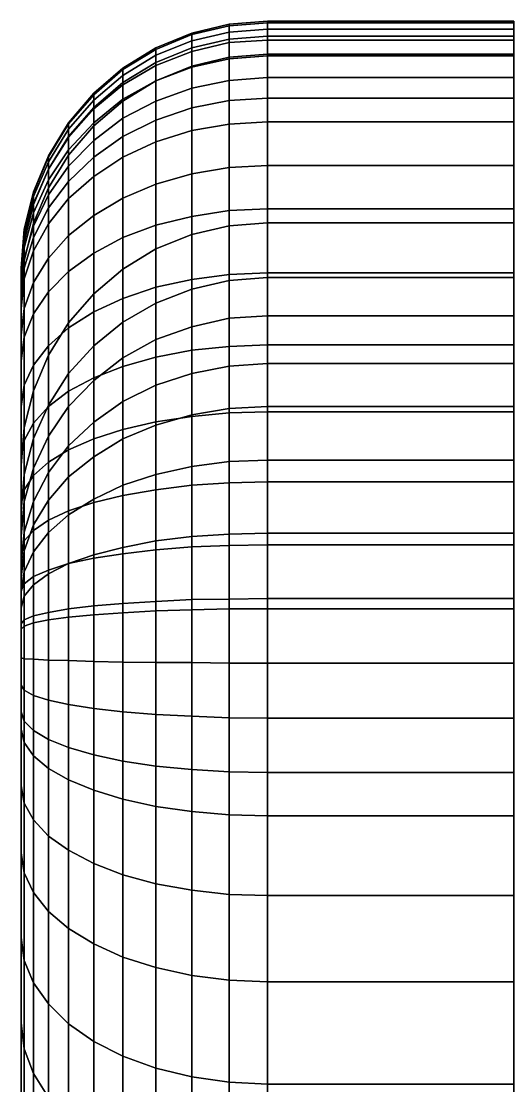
# Model space of a CAD drawing. Extents: x -0.92 to 0.87, y -0.39 to 0.43.
# Drawn here: x -0.4874 to -0.388, y 0.2188 to 0.4349 of the extents above; entities that cross this region are included whole.
import ezdxf

# ---------------------------------------------------------------- set-up
doc = ezdxf.new("R2010")
doc.units = 0
for name, color, linetype in [('CAP_1.7', 7, 'CONTINUOUS'), ('EXTRUDE_2', 7, 'CONTINUOUS'), ('ROUNDING_1.7', 7, 'CONTINUOUS')]:
    doc.layers.add(name, color=color, linetype=linetype)

msp = doc.modelspace()

# ---------------------------------------------------------------- meshes
at = {"layer": 'CAP_1.7'}
mesh = msp.add_polyface(dxfattribs=at)
corners = [(-0.4874, -0.297, -0.2428), (-0.4874, -0.301, -0.2426), (-0.4874, -0.3061, -0.2419), (-0.4874, -0.3114, -0.2406), (-0.4874, -0.3165, -0.2389), (-0.4874, -0.3215, -0.2366), (-0.4874, -0.3252, -0.2345), (-0.4874, -0.3286, -0.232), (-0.4874, -0.3309, -0.23), (-0.4874, -0.333, -0.2278), (-0.4874, -0.3347, -0.2255), (-0.4874, -0.3361, -0.223), (-0.4874, -0.3368, -0.2212), (-0.4874, -0.3374, -0.2194), (-0.4874, -0.3378, -0.2176), (-0.4874, -0.3381, -0.2138), (-0.4874, -0.3379, -0.1933), (-0.4874, -0.3321, -0.1238), (-0.4874, -0.3271, -0.093), (-0.4874, -0.3241, -0.0822), (-0.4874, -0.3235, -0.0805), (-0.4874, -0.3222, -0.0778), (-0.4874, -0.3209, -0.0755), (-0.4874, -0.3193, -0.0734), (-0.4874, -0.3166, -0.0706), (-0.4874, -0.3136, -0.068), (-0.4874, -0.3103, -0.0658), (-0.4874, -0.3054, -0.0632), (-0.4874, -0.3001, -0.0611), (-0.4874, -0.2916, -0.0587), (-0.4874, -0.2752, -0.0558), (-0.4874, -0.2581, -0.054), (-0.4874, -0.1654, -0.0542), (-0.4874, -0.0651, -0.0564), (-0.4874, 0.0006, -0.0581), (-0.4874, 0.0546, -0.0616), (-0.4874, 0.1032, -0.0699), (-0.4874, 0.1463, -0.0762), (-0.4874, 0.1468, -0.0762), (-0.4874, 0.1483, -0.0764), (-0.4874, 0.151, -0.0773), (-0.4874, 0.1598, -0.081), (-0.4874, 0.1965, -0.0979), (-0.4874, 0.1998, -0.0989), (-0.4874, 0.2016, -0.0993), (-0.4874, 0.2031, -0.0994), (-0.4874, 0.2037, -0.0994), (-0.4874, 0.2043, -0.0992), (-0.4874, 0.2047, -0.099), (-0.4874, 0.205, -0.0987), (-0.4874, 0.2052, -0.0983), (-0.4874, 0.2053, -0.0978), (-0.4874, 0.2052, -0.0955), (-0.4874, 0.1882, 0.2108), (-0.4874, 0.1888, 0.2203), (-0.4874, 0.1903, 0.2309), (-0.4874, 0.1927, 0.2391), (-0.4874, 0.1961, 0.2472), (-0.4874, 0.2004, 0.2552), (-0.4874, 0.2074, 0.2656), (-0.4874, 0.2177, 0.2779), (-0.4874, 0.2316, 0.2916), (-0.4874, 0.2489, 0.3057), (-0.4874, 0.2661, 0.3172), (-0.4874, 0.2797, 0.3248), (-0.4874, 0.2912, 0.3299), (-0.4874, 0.2947, 0.331), (-0.4874, 0.3001, 0.332), (-0.4874, 0.3057, 0.3325), (-0.4874, 0.3115, 0.3323), (-0.4874, 0.3193, 0.3312), (-0.4874, 0.3272, 0.3293), (-0.4874, 0.3369, 0.3259), (-0.4874, 0.3463, 0.3216), (-0.4874, 0.3567, 0.3156), (-0.4874, 0.366, 0.309), (-0.4874, 0.3712, 0.3044), (-0.4874, 0.3766, 0.2988), (-0.4874, 0.3784, 0.2966), (-0.4874, 0.3799, 0.2942), (-0.4874, 0.3817, 0.2905), (-0.4874, 0.3831, 0.2866), (-0.4874, 0.384, 0.2826), (-0.4874, 0.3847, 0.2769), (-0.4874, 0.3848, 0.271), (-0.4874, 0.3824, 0.2496), (-0.4874, 0.3786, 0.227), (-0.4874, 0.3447, -0.1559), (-0.4874, 0.3355, -0.1884), (-0.4874, 0.3304, -0.2006), (-0.4874, 0.3249, -0.2098), (-0.4874, 0.322, -0.2131), (-0.4874, 0.319, -0.2155), (-0.4874, 0.3158, -0.217), (-0.4874, 0.3126, -0.2176)]
mesh.append_faces([[corners[k] for k in face] for face in [(94, 93, 92, 92), (94, 92, 91, 91), (94, 91, 90, 90), (94, 90, 89, 89), (94, 89, 88, 88), (94, 88, 49, 49), (94, 49, 48, 48), (94, 48, 47, 47), (94, 47, 46, 46), (94, 46, 45, 45), (94, 45, 44, 44), (94, 44, 43, 43), (94, 43, 42, 42), (94, 42, 36, 36), (94, 36, 35, 35), (94, 35, 0, 0), (88, 87, 49, 49), (87, 86, 52, 52), (87, 52, 51, 51), (87, 51, 50, 50), (87, 50, 49, 49), (86, 85, 63, 63), (86, 63, 62, 62), (86, 62, 61, 61), (86, 61, 60, 60), (86, 60, 59, 59), (86, 59, 53, 53), (86, 53, 52, 52), (85, 84, 74, 74), (85, 74, 73, 73), (85, 73, 72, 72), (85, 72, 64, 64), (85, 64, 63, 63), (84, 83, 76, 76), (84, 76, 75, 75), (84, 75, 74, 74), (83, 82, 76, 76), (82, 81, 77, 77), (82, 77, 76, 76), (81, 80, 77, 77), (80, 79, 77, 77), (79, 78, 77, 77), (72, 71, 64, 64), (71, 70, 64, 64), (70, 69, 64, 64), (69, 68, 65, 65), (69, 65, 64, 64), (68, 67, 65, 65), (67, 66, 65, 65), (59, 58, 53, 53), (58, 57, 54, 54), (58, 54, 53, 53), (57, 56, 54, 54), (56, 55, 54, 54), (42, 41, 36, 36), (41, 40, 37, 37), (41, 37, 36, 36), (40, 39, 37, 37), (39, 38, 37, 37), (35, 34, 0, 0), (34, 33, 0, 0), (33, 32, 0, 0), (32, 31, 0, 0), (31, 30, 17, 17), (31, 17, 0, 0), (30, 29, 18, 18), (30, 18, 17, 17), (29, 28, 18, 18), (28, 27, 18, 18), (27, 26, 19, 19), (27, 19, 18, 18), (26, 25, 19, 19), (25, 24, 19, 19), (24, 23, 20, 20), (24, 20, 19, 19), (23, 22, 20, 20), (22, 21, 20, 20), (17, 16, 0, 0), (16, 15, 3, 3), (16, 3, 2, 2), (16, 2, 1, 1), (16, 1, 0, 0), (15, 14, 10, 10), (15, 10, 9, 9), (15, 9, 8, 8), (15, 8, 7, 7), (15, 7, 6, 6), (15, 6, 5, 5), (15, 5, 4, 4), (15, 4, 3, 3), (14, 13, 12, 12), (14, 12, 11, 11), (14, 11, 10, 10)]])
at = {"layer": 'EXTRUDE_2'}
mesh = msp.add_polyface(dxfattribs=at)
corners = [(-0.4374, -0.2971, -0.2928), (-0.4374, -0.3056, -0.2925), (-0.4374, -0.3154, -0.2911), (-0.4374, -0.3252, -0.2887), (-0.4374, -0.335, -0.2854), (-0.4374, -0.3445, -0.2811), (-0.4374, -0.3525, -0.2765), (-0.4374, -0.3599, -0.2711), (-0.4374, -0.3659, -0.2658), (-0.4374, -0.3715, -0.2598), (-0.4374, -0.3767, -0.2527), (-0.4374, -0.381, -0.2451), (-0.4374, -0.3838, -0.2385), (-0.4374, -0.3859, -0.232), (-0.4374, -0.3873, -0.2248), (-0.4374, -0.3881, -0.2158), (-0.4374, -0.3879, -0.191), (-0.4374, -0.3818, -0.1176), (-0.4374, -0.376, -0.0823), (-0.4374, -0.3718, -0.0668), (-0.4374, -0.3697, -0.0613), (-0.4374, -0.3665, -0.0542), (-0.4374, -0.3624, -0.0475), (-0.4374, -0.3577, -0.0413), (-0.4374, -0.3511, -0.0342), (-0.4374, -0.3436, -0.0279), (-0.4374, -0.3358, -0.0227), (-0.4374, -0.3262, -0.0177), (-0.4374, -0.3163, -0.0138), (-0.4374, -0.3029, -0.0099), (-0.4374, -0.2822, -0.0063), (-0.4374, -0.2607, -0.004), (-0.4374, -0.1648, -0.0042), (-0.4374, -0.0639, -0.0064), (-0.4374, 0.0029, -0.0082), (-0.4374, 0.0604, -0.0118), (-0.4374, 0.111, -0.0205), (-0.4374, 0.1509, -0.0263), (-0.4374, 0.1522, -0.0264), (-0.4374, 0.16, -0.0277), (-0.4374, 0.1682, -0.0303), (-0.4374, 0.1801, -0.0353), (-0.4374, 0.2144, -0.0511), (-0.4374, 0.2122, -0.0504), (-0.4374, 0.2084, -0.0497), (-0.4374, 0.2025, -0.0492), (-0.4374, 0.195, -0.05), (-0.4374, 0.1861, -0.0523), (-0.4374, 0.1751, -0.0581), (-0.4374, 0.1643, -0.0685), (-0.4374, 0.1573, -0.0821), (-0.4374, 0.1551, -0.0941), (-0.4374, 0.1552, -0.0977), (-0.4374, 0.1381, 0.211), (-0.4374, 0.139, 0.2254), (-0.4374, 0.1413, 0.2415), (-0.4374, 0.1455, 0.256), (-0.4374, 0.151, 0.2689), (-0.4374, 0.1576, 0.2811), (-0.4374, 0.1673, 0.2956), (-0.4374, 0.1808, 0.3118), (-0.4374, 0.1982, 0.3289), (-0.4374, 0.2191, 0.3459), (-0.4374, 0.2399, 0.3599), (-0.4374, 0.2574, 0.3696), (-0.4374, 0.2736, 0.3768), (-0.4374, 0.2824, 0.3795), (-0.4374, 0.2934, 0.3817), (-0.4374, 0.3046, 0.3825), (-0.4374, 0.3156, 0.3822), (-0.4374, 0.3286, 0.3804), (-0.4374, 0.3414, 0.3773), (-0.4374, 0.3556, 0.3723), (-0.4374, 0.3692, 0.3661), (-0.4374, 0.3838, 0.3577), (-0.4374, 0.3968, 0.3483), (-0.4374, 0.4056, 0.3408), (-0.4374, 0.4145, 0.3316), (-0.4374, 0.4193, 0.3254), (-0.4374, 0.4235, 0.3188), (-0.4374, 0.4279, 0.31), (-0.4374, 0.4311, 0.3006), (-0.4374, 0.4333, 0.2913), (-0.4374, 0.4346, 0.2805), (-0.4374, 0.4349, 0.2687), (-0.4374, 0.4319, 0.2425), (-0.4374, 0.4282, 0.2206), (-0.4374, 0.394, -0.1649), (-0.4374, 0.3829, -0.2048), (-0.4374, 0.3751, -0.2233), (-0.4374, 0.3654, -0.2394), (-0.4374, 0.3567, -0.2493), (-0.4374, 0.3458, -0.2581), (-0.4374, 0.331, -0.2652), (-0.4374, 0.3177, -0.2674), (-0.3874, -0.2971, -0.2928), (-0.3874, -0.3056, -0.2925), (-0.3874, -0.3154, -0.2911), (-0.3874, -0.3252, -0.2887), (-0.3874, -0.335, -0.2854), (-0.3874, -0.3445, -0.2811), (-0.3874, -0.3525, -0.2765), (-0.3874, -0.3599, -0.2711), (-0.3874, -0.3659, -0.2658), (-0.3874, -0.3715, -0.2598), (-0.3874, -0.3767, -0.2527), (-0.3874, -0.381, -0.2451), (-0.3874, -0.3838, -0.2385), (-0.3874, -0.3859, -0.232), (-0.3874, -0.3873, -0.2248), (-0.3874, -0.3881, -0.2158), (-0.3874, -0.3879, -0.191), (-0.3874, -0.3818, -0.1176), (-0.3874, -0.376, -0.0823), (-0.3874, -0.3718, -0.0668), (-0.3874, -0.3697, -0.0613), (-0.3874, -0.3665, -0.0542), (-0.3874, -0.3624, -0.0475), (-0.3874, -0.3577, -0.0413), (-0.3874, -0.3511, -0.0342), (-0.3874, -0.3436, -0.0279), (-0.3874, -0.3358, -0.0227), (-0.3874, -0.3262, -0.0177), (-0.3874, -0.3163, -0.0138), (-0.3874, -0.3029, -0.0099), (-0.3874, -0.2822, -0.0063), (-0.3874, -0.2607, -0.004), (-0.3874, -0.1648, -0.0042), (-0.3874, -0.0639, -0.0064), (-0.3874, 0.0029, -0.0082), (-0.3874, 0.0604, -0.0118), (-0.3874, 0.111, -0.0205), (-0.3874, 0.1509, -0.0263), (-0.3874, 0.1522, -0.0264), (-0.3874, 0.16, -0.0277), (-0.3874, 0.1682, -0.0303), (-0.3874, 0.1801, -0.0353), (-0.3874, 0.2144, -0.0511), (-0.3874, 0.2122, -0.0504), (-0.3874, 0.2084, -0.0497), (-0.3874, 0.2025, -0.0492), (-0.3874, 0.195, -0.05), (-0.3874, 0.1861, -0.0523), (-0.3874, 0.1751, -0.0581), (-0.3874, 0.1643, -0.0685), (-0.3874, 0.1573, -0.0821), (-0.3874, 0.1551, -0.0941), (-0.3874, 0.1552, -0.0977), (-0.3874, 0.1381, 0.211), (-0.3874, 0.139, 0.2254), (-0.3874, 0.1413, 0.2415), (-0.3874, 0.1455, 0.256), (-0.3874, 0.151, 0.2689), (-0.3874, 0.1576, 0.2811), (-0.3874, 0.1673, 0.2956), (-0.3874, 0.1808, 0.3118), (-0.3874, 0.1982, 0.3289), (-0.3874, 0.2191, 0.3459), (-0.3874, 0.2399, 0.3599), (-0.3874, 0.2574, 0.3696), (-0.3874, 0.2736, 0.3768), (-0.3874, 0.2824, 0.3795), (-0.3874, 0.2934, 0.3817), (-0.3874, 0.3046, 0.3825), (-0.3874, 0.3156, 0.3822), (-0.3874, 0.3286, 0.3804), (-0.3874, 0.3414, 0.3773), (-0.3874, 0.3556, 0.3723), (-0.3874, 0.3692, 0.3661), (-0.3874, 0.3838, 0.3577), (-0.3874, 0.3968, 0.3483), (-0.3874, 0.4056, 0.3408), (-0.3874, 0.4145, 0.3316), (-0.3874, 0.4193, 0.3254), (-0.3874, 0.4235, 0.3188), (-0.3874, 0.4279, 0.31), (-0.3874, 0.4311, 0.3006), (-0.3874, 0.4333, 0.2913), (-0.3874, 0.4346, 0.2805), (-0.3874, 0.4349, 0.2687), (-0.3874, 0.4319, 0.2425), (-0.3874, 0.4282, 0.2206), (-0.3874, 0.394, -0.1649), (-0.3874, 0.3829, -0.2048), (-0.3874, 0.3751, -0.2233), (-0.3874, 0.3654, -0.2394), (-0.3874, 0.3567, -0.2493), (-0.3874, 0.3458, -0.2581), (-0.3874, 0.331, -0.2652), (-0.3874, 0.3177, -0.2674)]
mesh.append_faces([[corners[k] for k in face] for face in [(0, 1, 96, 95), (1, 2, 97, 96), (2, 3, 98, 97), (3, 4, 99, 98), (4, 5, 100, 99), (5, 6, 101, 100), (6, 7, 102, 101), (7, 8, 103, 102), (8, 9, 104, 103), (9, 10, 105, 104), (10, 11, 106, 105), (11, 12, 107, 106), (12, 13, 108, 107), (13, 14, 109, 108), (14, 15, 110, 109), (15, 16, 111, 110), (16, 17, 112, 111), (17, 18, 113, 112), (18, 19, 114, 113), (19, 20, 115, 114), (20, 21, 116, 115), (21, 22, 117, 116), (22, 23, 118, 117), (23, 24, 119, 118), (24, 25, 120, 119), (25, 26, 121, 120), (26, 27, 122, 121), (27, 28, 123, 122), (28, 29, 124, 123), (29, 30, 125, 124), (30, 31, 126, 125), (31, 32, 127, 126), (32, 33, 128, 127), (33, 34, 129, 128), (34, 35, 130, 129), (35, 36, 131, 130), (36, 37, 132, 131), (37, 38, 133, 132), (38, 39, 134, 133), (39, 40, 135, 134), (40, 41, 136, 135), (41, 42, 137, 136), (42, 43, 138, 137), (43, 44, 139, 138), (44, 45, 140, 139), (45, 46, 141, 140), (46, 47, 142, 141), (47, 48, 143, 142), (48, 49, 144, 143), (49, 50, 145, 144), (50, 51, 146, 145), (51, 52, 147, 146), (52, 53, 148, 147), (53, 54, 149, 148), (54, 55, 150, 149), (55, 56, 151, 150), (56, 57, 152, 151), (57, 58, 153, 152), (58, 59, 154, 153), (59, 60, 155, 154), (60, 61, 156, 155), (61, 62, 157, 156), (62, 63, 158, 157), (63, 64, 159, 158), (64, 65, 160, 159), (65, 66, 161, 160), (66, 67, 162, 161), (67, 68, 163, 162), (68, 69, 164, 163), (69, 70, 165, 164), (70, 71, 166, 165), (71, 72, 167, 166), (72, 73, 168, 167), (73, 74, 169, 168), (74, 75, 170, 169), (75, 76, 171, 170), (76, 77, 172, 171), (77, 78, 173, 172), (78, 79, 174, 173), (79, 80, 175, 174), (80, 81, 176, 175), (81, 82, 177, 176), (82, 83, 178, 177), (83, 84, 179, 178), (84, 85, 180, 179), (85, 86, 181, 180), (86, 87, 182, 181), (87, 88, 183, 182), (88, 89, 184, 183), (89, 90, 185, 184), (90, 91, 186, 185), (91, 92, 187, 186), (92, 93, 188, 187), (93, 94, 189, 188), (94, 0, 95, 189)]])
at = {"layer": 'ROUNDING_1.7'}
mesh = msp.add_polyface(dxfattribs=at)
corners = [(-0.4374, 0.4056, 0.3408), (-0.4452, 0.4052, 0.3404), (-0.4452, 0.414, 0.3312), (-0.4374, 0.4145, 0.3316), (-0.4452, 0.4188, 0.325), (-0.4374, 0.4193, 0.3254), (-0.4452, 0.4229, 0.3185), (-0.4374, 0.4235, 0.3188), (-0.4452, 0.4273, 0.3097), (-0.4374, 0.4279, 0.31), (-0.4452, 0.4306, 0.3005), (-0.4374, 0.4311, 0.3006), (-0.4452, 0.4327, 0.2912), (-0.4374, 0.4333, 0.2913), (-0.4452, 0.434, 0.2805), (-0.4374, 0.4346, 0.2805), (-0.4452, 0.4343, 0.2688), (-0.4374, 0.4349, 0.2687), (-0.4452, 0.4313, 0.2426), (-0.4374, 0.4319, 0.2425), (-0.4452, 0.4276, 0.2207), (-0.4374, 0.4282, 0.2206), (-0.4452, 0.3934, -0.1648), (-0.4374, 0.394, -0.1649), (-0.4528, 0.4039, 0.3391), (-0.4528, 0.4127, 0.33), (-0.4528, 0.4173, 0.324), (-0.4528, 0.4213, 0.3176), (-0.4528, 0.4256, 0.309), (-0.4528, 0.4288, 0.3), (-0.4528, 0.4309, 0.2909), (-0.4528, 0.4322, 0.2803), (-0.4528, 0.4325, 0.2688), (-0.4528, 0.4295, 0.2429), (-0.4528, 0.4258, 0.2209), (-0.4528, 0.3916, -0.1645), (-0.4601, 0.4104, 0.328), (-0.4601, 0.4148, 0.3223), (-0.4601, 0.4187, 0.3162), (-0.4601, 0.4228, 0.3079), (-0.4601, 0.4259, 0.2991), (-0.4601, 0.428, 0.2904), (-0.4601, 0.4292, 0.2801), (-0.4601, 0.4295, 0.269), (-0.4601, 0.4265, 0.2433), (-0.4601, 0.4228, 0.2213), (-0.4668, 0.4073, 0.3253), (-0.4668, 0.4115, 0.3199), (-0.4668, 0.4152, 0.3141), (-0.4668, 0.4191, 0.3063), (-0.4668, 0.422, 0.298), (-0.4668, 0.4239, 0.2896), (-0.4668, 0.4251, 0.2798), (-0.4668, 0.4254, 0.2692), (-0.4668, 0.4225, 0.2439), (-0.4668, 0.4187, 0.2218), (-0.4727, 0.4034, 0.322), (-0.4727, 0.4073, 0.317), (-0.4727, 0.4107, 0.3116), (-0.4727, 0.4143, 0.3043), (-0.4727, 0.4171, 0.2965), (-0.4727, 0.4189, 0.2888), (-0.4727, 0.42, 0.2795), (-0.4727, 0.4203, 0.2694), (-0.4727, 0.4174, 0.2446), (-0.4727, 0.4137, 0.2225), (-0.4778, 0.4055, 0.3087), (-0.4778, 0.4088, 0.302), (-0.4778, 0.4113, 0.2949), (-0.4778, 0.413, 0.2877), (-0.4778, 0.4141, 0.279), (-0.4778, 0.4143, 0.2697), (-0.4778, 0.4115, 0.2454), (-0.4778, 0.4077, 0.2233), (-0.4819, 0.4049, 0.293), (-0.4819, 0.4064, 0.2865), (-0.4819, 0.4074, 0.2785), (-0.4819, 0.4076, 0.27), (-0.4819, 0.4049, 0.2464)]
mesh.append_faces([[corners[k] for k in face] for face in [(0, 1, 2, 3), (3, 2, 4, 5), (5, 4, 6, 7), (7, 6, 8, 9), (9, 8, 10, 11), (11, 10, 12, 13), (13, 12, 14, 15), (15, 14, 16, 17), (17, 16, 18, 19), (19, 18, 20, 21), (21, 20, 22, 23), (1, 24, 25, 2), (2, 25, 26, 4), (4, 26, 27, 6), (6, 27, 28, 8), (8, 28, 29, 10), (10, 29, 30, 12), (12, 30, 31, 14), (14, 31, 32, 16), (16, 32, 33, 18), (18, 33, 34, 20), (20, 34, 35, 22), (25, 36, 37, 26), (26, 37, 38, 27), (27, 38, 39, 28), (28, 39, 40, 29), (29, 40, 41, 30), (30, 41, 42, 31), (31, 42, 43, 32), (32, 43, 44, 33), (33, 44, 45, 34), (36, 46, 47, 37), (37, 47, 48, 38), (38, 48, 49, 39), (39, 49, 50, 40), (40, 50, 51, 41), (41, 51, 52, 42), (42, 52, 53, 43), (43, 53, 54, 44), (44, 54, 55, 45), (46, 56, 57, 47), (47, 57, 58, 48), (48, 58, 59, 49), (49, 59, 60, 50), (50, 60, 61, 51), (51, 61, 62, 52), (52, 62, 63, 53), (53, 63, 64, 54), (54, 64, 65, 55), (58, 66, 67, 59), (59, 67, 68, 60), (60, 68, 69, 61), (61, 69, 70, 62), (62, 70, 71, 63), (63, 71, 72, 64), (64, 72, 73, 65), (68, 74, 75, 69), (69, 75, 76, 70), (70, 76, 77, 71), (71, 77, 78, 72)]])
mesh = msp.add_polyface(dxfattribs=at)
corners = [(-0.4374, 0.3838, 0.3577), (-0.4452, 0.3835, 0.3571), (-0.4452, 0.3965, 0.3479), (-0.4374, 0.3968, 0.3483), (-0.4452, 0.4052, 0.3404), (-0.4374, 0.4056, 0.3408), (-0.4374, 0.394, -0.1649), (-0.4452, 0.3934, -0.1648), (-0.4452, 0.3823, -0.2046), (-0.4374, 0.3829, -0.2048), (-0.4528, 0.3825, 0.3556), (-0.4528, 0.3953, 0.3464), (-0.4528, 0.4039, 0.3391), (-0.4528, 0.3916, -0.1645), (-0.4528, 0.3805, -0.204), (-0.4601, 0.3809, 0.3531), (-0.4601, 0.3935, 0.344), (-0.4601, 0.4018, 0.3369), (-0.4601, 0.4104, 0.328), (-0.4528, 0.4127, 0.33), (-0.4528, 0.4258, 0.2209), (-0.4601, 0.4228, 0.2213), (-0.4601, 0.3887, -0.1639), (-0.4601, 0.3777, -0.203), (-0.4668, 0.3786, 0.3496), (-0.4668, 0.391, 0.3408), (-0.4668, 0.399, 0.3339), (-0.4668, 0.4073, 0.3253), (-0.4668, 0.4187, 0.2218), (-0.4668, 0.3846, -0.1632), (-0.4727, 0.3759, 0.3453), (-0.4727, 0.3878, 0.3368), (-0.4727, 0.3955, 0.3302), (-0.4727, 0.4034, 0.322), (-0.4727, 0.4137, 0.2225), (-0.4727, 0.3796, -0.1623), (-0.4778, 0.3841, 0.3321), (-0.4778, 0.3914, 0.3258), (-0.4778, 0.3989, 0.3181), (-0.4778, 0.4024, 0.3135), (-0.4727, 0.4073, 0.317), (-0.4778, 0.4055, 0.3087), (-0.4727, 0.4107, 0.3116), (-0.4778, 0.4077, 0.2233), (-0.4778, 0.3737, -0.1612), (-0.4819, 0.38, 0.3268), (-0.4819, 0.3868, 0.321), (-0.4819, 0.3938, 0.3137), (-0.4819, 0.397, 0.3097), (-0.4819, 0.3997, 0.3054), (-0.4819, 0.4027, 0.2994), (-0.4778, 0.4088, 0.302), (-0.4819, 0.4049, 0.293), (-0.4778, 0.4113, 0.2949), (-0.4778, 0.4115, 0.2454), (-0.4819, 0.4049, 0.2464), (-0.4819, 0.4011, 0.2241), (-0.4819, 0.3671, -0.16), (-0.4849, 0.3819, 0.3157), (-0.4849, 0.3883, 0.309), (-0.4849, 0.391, 0.3055), (-0.4849, 0.3933, 0.3018), (-0.4849, 0.396, 0.2965), (-0.4849, 0.3979, 0.291), (-0.4849, 0.3993, 0.2853), (-0.4819, 0.4064, 0.2865), (-0.4849, 0.4001, 0.278), (-0.4819, 0.4074, 0.2785), (-0.4849, 0.4003, 0.2703), (-0.4819, 0.4076, 0.27), (-0.4849, 0.3977, 0.2474), (-0.4849, 0.3939, 0.225), (-0.4868, 0.3826, 0.304), (-0.4868, 0.3848, 0.3011), (-0.4868, 0.3867, 0.2981), (-0.4868, 0.3889, 0.2936), (-0.4868, 0.3906, 0.2888), (-0.4868, 0.3917, 0.2839), (-0.4868, 0.3925, 0.2775), (-0.4868, 0.3927, 0.2707), (-0.4868, 0.3901, 0.2485), (-0.4868, 0.3863, 0.226), (-0.4874, 0.3784, 0.2966), (-0.4874, 0.3799, 0.2942), (-0.4874, 0.3817, 0.2905), (-0.4874, 0.3831, 0.2866), (-0.4874, 0.384, 0.2826), (-0.4874, 0.3847, 0.2769), (-0.4874, 0.3848, 0.271), (-0.4874, 0.3824, 0.2496), (-0.4874, 0.3786, 0.227)]
mesh.append_faces([[corners[k] for k in face] for face in [(0, 1, 2, 3), (3, 2, 4, 5), (6, 7, 8, 9), (1, 10, 11, 2), (2, 11, 12, 4), (7, 13, 14, 8), (10, 15, 16, 11), (11, 16, 17, 12), (12, 17, 18, 19), (20, 21, 22, 13), (13, 22, 23, 14), (15, 24, 25, 16), (16, 25, 26, 17), (17, 26, 27, 18), (21, 28, 29, 22), (24, 30, 31, 25), (25, 31, 32, 26), (26, 32, 33, 27), (28, 34, 35, 29), (31, 36, 37, 32), (32, 37, 38, 33), (33, 38, 39, 40), (40, 39, 41, 42), (34, 43, 44, 35), (36, 45, 46, 37), (37, 46, 47, 38), (38, 47, 48, 39), (39, 48, 49, 41), (41, 49, 50, 51), (51, 50, 52, 53), (54, 55, 56, 43), (43, 56, 57, 44), (46, 58, 59, 47), (47, 59, 60, 48), (48, 60, 61, 49), (49, 61, 62, 50), (50, 62, 63, 52), (52, 63, 64, 65), (65, 64, 66, 67), (67, 66, 68, 69), (69, 68, 70, 55), (55, 70, 71, 56), (59, 72, 73, 60), (60, 73, 74, 61), (61, 74, 75, 62), (62, 75, 76, 63), (63, 76, 77, 64), (64, 77, 78, 66), (66, 78, 79, 68), (68, 79, 80, 70), (70, 80, 81, 71), (73, 82, 83, 74), (74, 83, 84, 75), (75, 84, 85, 76), (76, 85, 86, 77), (77, 86, 87, 78), (78, 87, 88, 79), (79, 88, 89, 80), (80, 89, 90, 81)]])
mesh = msp.add_polyface(dxfattribs=at)
corners = [(-0.4374, 0.3556, 0.3723), (-0.4452, 0.3554, 0.3717), (-0.4452, 0.3689, 0.3655), (-0.4374, 0.3692, 0.3661), (-0.4452, 0.3835, 0.3571), (-0.4374, 0.3838, 0.3577), (-0.4374, 0.3829, -0.2048), (-0.4452, 0.3823, -0.2046), (-0.4452, 0.3746, -0.223), (-0.4374, 0.3751, -0.2233), (-0.4452, 0.3649, -0.239), (-0.4374, 0.3654, -0.2394), (-0.4452, 0.3563, -0.2489), (-0.4374, 0.3567, -0.2493), (-0.4452, 0.3455, -0.2576), (-0.4374, 0.3458, -0.2581), (-0.4528, 0.3547, 0.37), (-0.4528, 0.3681, 0.3639), (-0.4528, 0.3825, 0.3556), (-0.4528, 0.3805, -0.204), (-0.4528, 0.3729, -0.2222), (-0.4528, 0.3634, -0.238), (-0.4528, 0.355, -0.2476), (-0.4528, 0.3445, -0.256), (-0.4601, 0.3536, 0.3673), (-0.4601, 0.3667, 0.3612), (-0.4601, 0.3809, 0.3531), (-0.4601, 0.3777, -0.203), (-0.4601, 0.3703, -0.2208), (-0.4601, 0.361, -0.2362), (-0.4601, 0.3529, -0.2454), (-0.4668, 0.352, 0.3635), (-0.4668, 0.3648, 0.3576), (-0.4668, 0.3786, 0.3496), (-0.4601, 0.3887, -0.1639), (-0.4668, 0.3846, -0.1632), (-0.4668, 0.3738, -0.2017), (-0.4668, 0.3666, -0.219), (-0.4668, 0.3577, -0.2338), (-0.4668, 0.3501, -0.2424), (-0.4727, 0.3501, 0.3587), (-0.4727, 0.3625, 0.353), (-0.4727, 0.3759, 0.3453), (-0.4727, 0.3796, -0.1623), (-0.4727, 0.369, -0.2), (-0.4727, 0.362, -0.2166), (-0.4727, 0.3535, -0.2307), (-0.4727, 0.3465, -0.2387), (-0.4778, 0.3479, 0.3532), (-0.4778, 0.3598, 0.3477), (-0.4778, 0.3727, 0.3403), (-0.4778, 0.3841, 0.3321), (-0.4727, 0.3878, 0.3368), (-0.4778, 0.3737, -0.1612), (-0.4778, 0.3634, -0.198), (-0.4778, 0.3567, -0.2139), (-0.4778, 0.3487, -0.2272), (-0.4819, 0.3454, 0.347), (-0.4819, 0.3567, 0.3418), (-0.4819, 0.369, 0.3347), (-0.4819, 0.38, 0.3268), (-0.4819, 0.3671, -0.16), (-0.4819, 0.357, -0.1958), (-0.4819, 0.3507, -0.2109), (-0.4819, 0.3433, -0.2232), (-0.4849, 0.3427, 0.3402), (-0.4849, 0.3533, 0.3353), (-0.4849, 0.3651, 0.3286), (-0.4849, 0.3755, 0.3211), (-0.4849, 0.3819, 0.3157), (-0.4819, 0.3868, 0.321), (-0.4819, 0.4011, 0.2241), (-0.4849, 0.3939, 0.225), (-0.4849, 0.3599, -0.1587), (-0.4849, 0.3502, -0.1934), (-0.4849, 0.3442, -0.2076), (-0.4868, 0.3498, 0.3286), (-0.4868, 0.361, 0.3221), (-0.4868, 0.3708, 0.3151), (-0.4868, 0.3766, 0.3101), (-0.4868, 0.3826, 0.304), (-0.4849, 0.3883, 0.309), (-0.4868, 0.3863, 0.226), (-0.4868, 0.3524, -0.1573), (-0.4868, 0.3429, -0.1909), (-0.4874, 0.3463, 0.3216), (-0.4874, 0.3567, 0.3156), (-0.4874, 0.366, 0.309), (-0.4874, 0.3712, 0.3044), (-0.4874, 0.3766, 0.2988), (-0.4874, 0.3784, 0.2966), (-0.4868, 0.3848, 0.3011), (-0.4874, 0.3786, 0.227), (-0.4874, 0.3447, -0.1559)]
mesh.append_faces([[corners[k] for k in face] for face in [(0, 1, 2, 3), (3, 2, 4, 5), (6, 7, 8, 9), (9, 8, 10, 11), (11, 10, 12, 13), (13, 12, 14, 15), (1, 16, 17, 2), (2, 17, 18, 4), (7, 19, 20, 8), (8, 20, 21, 10), (10, 21, 22, 12), (12, 22, 23, 14), (16, 24, 25, 17), (17, 25, 26, 18), (19, 27, 28, 20), (20, 28, 29, 21), (21, 29, 30, 22), (24, 31, 32, 25), (25, 32, 33, 26), (34, 35, 36, 27), (27, 36, 37, 28), (28, 37, 38, 29), (29, 38, 39, 30), (31, 40, 41, 32), (32, 41, 42, 33), (35, 43, 44, 36), (36, 44, 45, 37), (37, 45, 46, 38), (38, 46, 47, 39), (40, 48, 49, 41), (41, 49, 50, 42), (42, 50, 51, 52), (43, 53, 54, 44), (44, 54, 55, 45), (45, 55, 56, 46), (48, 57, 58, 49), (49, 58, 59, 50), (50, 59, 60, 51), (53, 61, 62, 54), (54, 62, 63, 55), (55, 63, 64, 56), (57, 65, 66, 58), (58, 66, 67, 59), (59, 67, 68, 60), (60, 68, 69, 70), (71, 72, 73, 61), (61, 73, 74, 62), (62, 74, 75, 63), (66, 76, 77, 67), (67, 77, 78, 68), (68, 78, 79, 69), (69, 79, 80, 81), (72, 82, 83, 73), (73, 83, 84, 74), (76, 85, 86, 77), (77, 86, 87, 78), (78, 87, 88, 79), (79, 88, 89, 80), (80, 89, 90, 91), (82, 92, 93, 83)]])
mesh = msp.add_polyface(dxfattribs=at)
corners = [(-0.4374, 0.3156, 0.3822), (-0.4452, 0.3156, 0.3816), (-0.4452, 0.3285, 0.3798), (-0.4374, 0.3286, 0.3804), (-0.4452, 0.3412, 0.3767), (-0.4374, 0.3414, 0.3773), (-0.4452, 0.3554, 0.3717), (-0.4374, 0.3556, 0.3723), (-0.4374, 0.3458, -0.2581), (-0.4452, 0.3455, -0.2576), (-0.4452, 0.3308, -0.2646), (-0.4374, 0.331, -0.2652), (-0.4452, 0.3176, -0.2668), (-0.4374, 0.3177, -0.2674), (-0.4528, 0.3154, 0.3797), (-0.4528, 0.3282, 0.378), (-0.4528, 0.3407, 0.375), (-0.4528, 0.3547, 0.37), (-0.4528, 0.3445, -0.256), (-0.4528, 0.3303, -0.2628), (-0.4528, 0.3175, -0.2649), (-0.4601, 0.3152, 0.3767), (-0.4601, 0.3276, 0.375), (-0.4601, 0.3398, 0.3721), (-0.4601, 0.3536, 0.3673), (-0.4528, 0.355, -0.2476), (-0.4601, 0.3529, -0.2454), (-0.4601, 0.3429, -0.2535), (-0.4601, 0.3294, -0.2599), (-0.4601, 0.3171, -0.262), (-0.4668, 0.3148, 0.3727), (-0.4668, 0.3268, 0.371), (-0.4668, 0.3386, 0.3681), (-0.4668, 0.352, 0.3635), (-0.4668, 0.3501, -0.2424), (-0.4668, 0.3407, -0.25), (-0.4668, 0.3281, -0.256), (-0.4668, 0.3167, -0.2579), (-0.4727, 0.3259, 0.366), (-0.4727, 0.3372, 0.3632), (-0.4727, 0.3501, 0.3587), (-0.4727, 0.3465, -0.2387), (-0.4727, 0.3379, -0.2456), (-0.4727, 0.3266, -0.2511), (-0.4727, 0.3162, -0.2528), (-0.4778, 0.3248, 0.3601), (-0.4778, 0.3355, 0.3575), (-0.4778, 0.3479, 0.3532), (-0.4727, 0.3535, -0.2307), (-0.4778, 0.3487, -0.2272), (-0.4778, 0.3424, -0.2344), (-0.4778, 0.3347, -0.2405), (-0.4778, 0.3248, -0.2453), (-0.4819, 0.3235, 0.3535), (-0.4819, 0.3336, 0.3511), (-0.4819, 0.3454, 0.347), (-0.4819, 0.3433, -0.2232), (-0.4819, 0.3377, -0.2295), (-0.4819, 0.3311, -0.2348), (-0.4819, 0.3227, -0.2389), (-0.4849, 0.3222, 0.3464), (-0.4849, 0.3315, 0.3441), (-0.4849, 0.3427, 0.3402), (-0.4819, 0.3507, -0.2109), (-0.4849, 0.3442, -0.2076), (-0.4849, 0.3374, -0.2189), (-0.4849, 0.3327, -0.2243), (-0.4849, 0.3272, -0.2287), (-0.4849, 0.3205, -0.2319), (-0.4868, 0.3207, 0.3389), (-0.4868, 0.3294, 0.3368), (-0.4868, 0.3398, 0.3332), (-0.4868, 0.3498, 0.3286), (-0.4849, 0.3533, 0.3353), (-0.4849, 0.3502, -0.1934), (-0.4868, 0.3429, -0.1909), (-0.4868, 0.3374, -0.2042), (-0.4868, 0.3312, -0.2144), (-0.4868, 0.3274, -0.2188), (-0.4868, 0.3231, -0.2222), (-0.4868, 0.3182, -0.2246), (-0.4874, 0.3193, 0.3312), (-0.4874, 0.3272, 0.3293), (-0.4874, 0.3369, 0.3259), (-0.4874, 0.3463, 0.3216), (-0.4868, 0.3524, -0.1573), (-0.4874, 0.3447, -0.1559), (-0.4874, 0.3355, -0.1884), (-0.4874, 0.3304, -0.2006), (-0.4874, 0.3249, -0.2098), (-0.4874, 0.322, -0.2131), (-0.4874, 0.319, -0.2155)]
mesh.append_faces([[corners[k] for k in face] for face in [(0, 1, 2, 3), (3, 2, 4, 5), (5, 4, 6, 7), (8, 9, 10, 11), (11, 10, 12, 13), (1, 14, 15, 2), (2, 15, 16, 4), (4, 16, 17, 6), (9, 18, 19, 10), (10, 19, 20, 12), (14, 21, 22, 15), (15, 22, 23, 16), (16, 23, 24, 17), (25, 26, 27, 18), (18, 27, 28, 19), (19, 28, 29, 20), (21, 30, 31, 22), (22, 31, 32, 23), (23, 32, 33, 24), (26, 34, 35, 27), (27, 35, 36, 28), (28, 36, 37, 29), (31, 38, 39, 32), (32, 39, 40, 33), (34, 41, 42, 35), (35, 42, 43, 36), (36, 43, 44, 37), (38, 45, 46, 39), (39, 46, 47, 40), (48, 49, 50, 41), (41, 50, 51, 42), (42, 51, 52, 43), (45, 53, 54, 46), (46, 54, 55, 47), (49, 56, 57, 50), (50, 57, 58, 51), (51, 58, 59, 52), (53, 60, 61, 54), (54, 61, 62, 55), (63, 64, 65, 56), (56, 65, 66, 57), (57, 66, 67, 58), (58, 67, 68, 59), (60, 69, 70, 61), (61, 70, 71, 62), (62, 71, 72, 73), (74, 75, 76, 64), (64, 76, 77, 65), (65, 77, 78, 66), (66, 78, 79, 67), (67, 79, 80, 68), (69, 81, 82, 70), (70, 82, 83, 71), (71, 83, 84, 72), (85, 86, 87, 75), (75, 87, 88, 76), (76, 88, 89, 77), (77, 89, 90, 78), (78, 90, 91, 79)]])
mesh = msp.add_polyface(dxfattribs=at)
corners = [(-0.4374, 0.2736, 0.3768), (-0.4452, 0.2738, 0.3762), (-0.4452, 0.2825, 0.3789), (-0.4374, 0.2824, 0.3795), (-0.4452, 0.2935, 0.3811), (-0.4374, 0.2934, 0.3817), (-0.4452, 0.3046, 0.3819), (-0.4374, 0.3046, 0.3825), (-0.4452, 0.3156, 0.3816), (-0.4374, 0.3156, 0.3822), (-0.4528, 0.2745, 0.3745), (-0.4528, 0.283, 0.3772), (-0.4528, 0.2938, 0.3793), (-0.4528, 0.3047, 0.3801), (-0.4528, 0.3154, 0.3797), (-0.4601, 0.2755, 0.3717), (-0.4601, 0.2837, 0.3742), (-0.4601, 0.2942, 0.3763), (-0.4601, 0.3047, 0.3771), (-0.4601, 0.3152, 0.3767), (-0.4601, 0.2598, 0.3647), (-0.4668, 0.2616, 0.3611), (-0.4668, 0.277, 0.3678), (-0.4668, 0.2847, 0.3703), (-0.4668, 0.2947, 0.3722), (-0.4668, 0.3048, 0.373), (-0.4668, 0.3148, 0.3727), (-0.4727, 0.2639, 0.3565), (-0.4727, 0.2788, 0.3631), (-0.4727, 0.286, 0.3653), (-0.4727, 0.2954, 0.3671), (-0.4727, 0.3049, 0.3679), (-0.4727, 0.3144, 0.3676), (-0.4727, 0.3259, 0.366), (-0.4668, 0.3268, 0.371), (-0.4778, 0.2666, 0.3512), (-0.4778, 0.2809, 0.3575), (-0.4778, 0.2875, 0.3595), (-0.4778, 0.2962, 0.3612), (-0.4778, 0.3051, 0.3619), (-0.4778, 0.3139, 0.3616), (-0.4778, 0.3248, 0.3601), (-0.4727, 0.3266, -0.2511), (-0.4778, 0.3248, -0.2453), (-0.4778, 0.3156, -0.2468), (-0.4727, 0.3162, -0.2528), (-0.4819, 0.2695, 0.3452), (-0.4819, 0.2832, 0.3512), (-0.4819, 0.2891, 0.353), (-0.4819, 0.2971, 0.3546), (-0.4819, 0.3052, 0.3552), (-0.4819, 0.3134, 0.3549), (-0.4819, 0.3235, 0.3535), (-0.4819, 0.3227, -0.2389), (-0.4819, 0.3149, -0.2402), (-0.4849, 0.2728, 0.3387), (-0.4849, 0.2858, 0.3444), (-0.4849, 0.2909, 0.346), (-0.4849, 0.298, 0.3474), (-0.4849, 0.3054, 0.3479), (-0.4849, 0.3128, 0.3477), (-0.4849, 0.3222, 0.3464), (-0.4849, 0.3205, -0.2319), (-0.4849, 0.3142, -0.233), (-0.4868, 0.2762, 0.3318), (-0.4868, 0.2885, 0.3372), (-0.4868, 0.2928, 0.3386), (-0.4868, 0.2991, 0.3398), (-0.4868, 0.3055, 0.3403), (-0.4868, 0.3121, 0.3401), (-0.4868, 0.3207, 0.3389), (-0.4868, 0.3182, -0.2246), (-0.4868, 0.3134, -0.2254), (-0.4868, 0.262, 0.3239), (-0.4874, 0.2661, 0.3172), (-0.4874, 0.2797, 0.3248), (-0.4874, 0.2912, 0.3299), (-0.4874, 0.2947, 0.331), (-0.4874, 0.3001, 0.332), (-0.4874, 0.3057, 0.3325), (-0.4874, 0.3115, 0.3323), (-0.4874, 0.3193, 0.3312), (-0.4868, 0.3231, -0.2222), (-0.4874, 0.319, -0.2155), (-0.4874, 0.3158, -0.217), (-0.4874, 0.3126, -0.2176)]
mesh.append_faces([[corners[k] for k in face] for face in [(0, 1, 2, 3), (3, 2, 4, 5), (5, 4, 6, 7), (7, 6, 8, 9), (1, 10, 11, 2), (2, 11, 12, 4), (4, 12, 13, 6), (6, 13, 14, 8), (10, 15, 16, 11), (11, 16, 17, 12), (12, 17, 18, 13), (13, 18, 19, 14), (20, 21, 22, 15), (15, 22, 23, 16), (16, 23, 24, 17), (17, 24, 25, 18), (18, 25, 26, 19), (21, 27, 28, 22), (22, 28, 29, 23), (23, 29, 30, 24), (24, 30, 31, 25), (25, 31, 32, 26), (26, 32, 33, 34), (27, 35, 36, 28), (28, 36, 37, 29), (29, 37, 38, 30), (30, 38, 39, 31), (31, 39, 40, 32), (32, 40, 41, 33), (42, 43, 44, 45), (35, 46, 47, 36), (36, 47, 48, 37), (37, 48, 49, 38), (38, 49, 50, 39), (39, 50, 51, 40), (40, 51, 52, 41), (43, 53, 54, 44), (46, 55, 56, 47), (47, 56, 57, 48), (48, 57, 58, 49), (49, 58, 59, 50), (50, 59, 60, 51), (51, 60, 61, 52), (53, 62, 63, 54), (55, 64, 65, 56), (56, 65, 66, 57), (57, 66, 67, 58), (58, 67, 68, 59), (59, 68, 69, 60), (60, 69, 70, 61), (62, 71, 72, 63), (73, 74, 75, 64), (64, 75, 76, 65), (65, 76, 77, 66), (66, 77, 78, 67), (67, 78, 79, 68), (68, 79, 80, 69), (69, 80, 81, 70), (82, 83, 84, 71), (71, 84, 85, 72)]])
mesh = msp.add_polyface(dxfattribs=at)
corners = [(-0.4374, -0.2822, -0.0063), (-0.4452, -0.2821, -0.0069), (-0.4452, -0.2607, -0.0046), (-0.4374, -0.2607, -0.004), (-0.4452, -0.1648, -0.0048), (-0.4374, -0.1648, -0.0042), (-0.4452, -0.0639, -0.007), (-0.4374, -0.0639, -0.0064), (-0.4452, 0.0029, -0.0088), (-0.4374, 0.0029, -0.0082), (-0.4374, 0.3177, -0.2674), (-0.4452, 0.3176, -0.2668), (-0.4452, -0.2971, -0.2922), (-0.4374, -0.2971, -0.2928), (-0.4528, -0.2819, -0.0087), (-0.4528, -0.2606, -0.0064), (-0.4528, -0.1648, -0.0066), (-0.4528, -0.064, -0.0088), (-0.4528, 0.0028, -0.0106), (-0.4528, 0.3175, -0.2649), (-0.4528, -0.2971, -0.2904), (-0.4601, -0.2814, -0.0117), (-0.4601, -0.2605, -0.0094), (-0.4601, -0.1648, -0.0097), (-0.4601, -0.0641, -0.0118), (-0.4601, 0.0027, -0.0136), (-0.4601, 0.3171, -0.262), (-0.4601, -0.2971, -0.2874), (-0.4668, -0.2809, -0.0158), (-0.4668, -0.2602, -0.0135), (-0.4668, -0.1649, -0.0138), (-0.4668, -0.0642, -0.0159), (-0.4668, 0.0025, -0.0177), (-0.4668, 0.3167, -0.2579), (-0.4668, -0.2971, -0.2833), (-0.4727, -0.2802, -0.0208), (-0.4727, -0.26, -0.0186), (-0.4727, -0.165, -0.0188), (-0.4727, -0.0643, -0.021), (-0.4727, 0.0022, -0.0228), (-0.4727, 0.0587, -0.0264), (-0.4668, 0.0593, -0.0213), (-0.4727, 0.3162, -0.2528), (-0.4727, -0.2971, -0.2782), (-0.4778, -0.2793, -0.0267), (-0.4778, -0.2597, -0.0246), (-0.4778, -0.165, -0.0248), (-0.4778, -0.0644, -0.027), (-0.4778, 0.002, -0.0288), (-0.4778, 0.058, -0.0323), (-0.4778, 0.3156, -0.2468), (-0.4778, -0.2971, -0.2722), (-0.4778, -0.2982, -0.03), (-0.4819, -0.2967, -0.0365), (-0.4819, -0.2784, -0.0333), (-0.4819, -0.2593, -0.0313), (-0.4819, -0.1651, -0.0315), (-0.4819, -0.0646, -0.0337), (-0.4819, 0.0017, -0.0355), (-0.4819, 0.0572, -0.039), (-0.4819, 0.3149, -0.2402), (-0.4819, -0.2971, -0.2655), (-0.4849, -0.2951, -0.0436), (-0.4849, -0.2774, -0.0405), (-0.4849, -0.2589, -0.0385), (-0.4849, -0.1652, -0.0388), (-0.4849, -0.0648, -0.0409), (-0.4849, 0.0013, -0.0427), (-0.4849, 0.0564, -0.0462), (-0.4849, 0.3142, -0.233), (-0.4849, -0.297, -0.2583), (-0.4868, -0.2934, -0.0511), (-0.4868, -0.2763, -0.0481), (-0.4868, -0.2585, -0.0462), (-0.4868, -0.1653, -0.0464), (-0.4868, -0.0649, -0.0485), (-0.4868, 0.001, -0.0503), (-0.4868, 0.0555, -0.0538), (-0.4868, 0.3134, -0.2254), (-0.4868, -0.297, -0.2506), (-0.4874, -0.2916, -0.0587), (-0.4874, -0.2752, -0.0558), (-0.4874, -0.2581, -0.054), (-0.4874, -0.1654, -0.0542), (-0.4874, -0.0651, -0.0564), (-0.4874, 0.0006, -0.0581), (-0.4874, 0.0546, -0.0616), (-0.4874, 0.3126, -0.2176), (-0.4874, -0.297, -0.2428)]
mesh.append_faces([[corners[k] for k in face] for face in [(0, 1, 2, 3), (3, 2, 4, 5), (5, 4, 6, 7), (7, 6, 8, 9), (10, 11, 12, 13), (1, 14, 15, 2), (2, 15, 16, 4), (4, 16, 17, 6), (6, 17, 18, 8), (11, 19, 20, 12), (14, 21, 22, 15), (15, 22, 23, 16), (16, 23, 24, 17), (17, 24, 25, 18), (19, 26, 27, 20), (21, 28, 29, 22), (22, 29, 30, 23), (23, 30, 31, 24), (24, 31, 32, 25), (26, 33, 34, 27), (28, 35, 36, 29), (29, 36, 37, 30), (30, 37, 38, 31), (31, 38, 39, 32), (32, 39, 40, 41), (33, 42, 43, 34), (35, 44, 45, 36), (36, 45, 46, 37), (37, 46, 47, 38), (38, 47, 48, 39), (39, 48, 49, 40), (42, 50, 51, 43), (52, 53, 54, 44), (44, 54, 55, 45), (45, 55, 56, 46), (46, 56, 57, 47), (47, 57, 58, 48), (48, 58, 59, 49), (50, 60, 61, 51), (53, 62, 63, 54), (54, 63, 64, 55), (55, 64, 65, 56), (56, 65, 66, 57), (57, 66, 67, 58), (58, 67, 68, 59), (60, 69, 70, 61), (62, 71, 72, 63), (63, 72, 73, 64), (64, 73, 74, 65), (65, 74, 75, 66), (66, 75, 76, 67), (67, 76, 77, 68), (69, 78, 79, 70), (71, 80, 81, 72), (72, 81, 82, 73), (73, 82, 83, 74), (74, 83, 84, 75), (75, 84, 85, 76), (76, 85, 86, 77), (78, 87, 88, 79)]])
mesh = msp.add_polyface(dxfattribs=at)
corners = [(-0.4374, 0.2144, -0.0511), (-0.4452, 0.2142, -0.0517), (-0.4452, 0.212, -0.051), (-0.4374, 0.2122, -0.0504), (-0.4452, 0.2084, -0.0503), (-0.4374, 0.2084, -0.0497), (-0.4452, 0.2026, -0.0499), (-0.4374, 0.2025, -0.0492), (-0.4374, 0.1982, 0.3289), (-0.4452, 0.1986, 0.3284), (-0.4452, 0.2195, 0.3454), (-0.4374, 0.2191, 0.3459), (-0.4452, 0.2402, 0.3594), (-0.4374, 0.2399, 0.3599), (-0.4452, 0.2576, 0.3691), (-0.4374, 0.2574, 0.3696), (-0.4452, 0.2738, 0.3762), (-0.4374, 0.2736, 0.3768), (-0.4528, 0.2135, -0.0534), (-0.4528, 0.2116, -0.0528), (-0.4528, 0.2081, -0.0521), (-0.4528, 0.2026, -0.0517), (-0.4528, 0.1998, 0.3271), (-0.4528, 0.2206, 0.3439), (-0.4528, 0.2412, 0.3578), (-0.4528, 0.2585, 0.3674), (-0.4528, 0.2745, 0.3745), (-0.4601, 0.2124, -0.0562), (-0.4601, 0.2108, -0.0557), (-0.4601, 0.2077, -0.0551), (-0.4601, 0.2026, -0.0547), (-0.4601, 0.2018, 0.3248), (-0.4601, 0.2224, 0.3415), (-0.4601, 0.2428, 0.3552), (-0.4601, 0.2598, 0.3647), (-0.4601, 0.2755, 0.3717), (-0.4668, 0.211, -0.06), (-0.4668, 0.2098, -0.0597), (-0.4668, 0.2071, -0.0591), (-0.4668, 0.2027, -0.0588), (-0.4668, 0.2046, 0.3218), (-0.4668, 0.2248, 0.3382), (-0.4668, 0.2449, 0.3517), (-0.4668, 0.2616, 0.3611), (-0.4727, 0.2091, -0.0648), (-0.4727, 0.2086, -0.0646), (-0.4727, 0.2064, -0.0642), (-0.4727, 0.2027, -0.0639), (-0.4727, 0.208, 0.318), (-0.4727, 0.2278, 0.3341), (-0.4727, 0.2476, 0.3474), (-0.4727, 0.2639, 0.3565), (-0.4778, 0.207, -0.0704), (-0.4778, 0.2071, -0.0704), (-0.4778, 0.2056, -0.0701), (-0.4778, 0.2028, -0.0699), (-0.4778, 0.2119, 0.3135), (-0.4778, 0.2314, 0.3293), (-0.4778, 0.2507, 0.3423), (-0.4778, 0.2666, 0.3512), (-0.4819, 0.2046, -0.0767), (-0.4819, 0.2054, -0.0769), (-0.4819, 0.2047, -0.0768), (-0.4819, 0.2029, -0.0766), (-0.4778, 0.196, 0.2978), (-0.4819, 0.2009, 0.2933), (-0.4819, 0.2164, 0.3085), (-0.4819, 0.2354, 0.3239), (-0.4819, 0.2542, 0.3366), (-0.4819, 0.2695, 0.3452), (-0.4849, 0.2036, -0.0839), (-0.4849, 0.2037, -0.084), (-0.4849, 0.2063, 0.2884), (-0.4849, 0.2213, 0.3031), (-0.4849, 0.2397, 0.3181), (-0.4849, 0.258, 0.3304), (-0.4849, 0.2728, 0.3387), (-0.4868, 0.2119, 0.2832), (-0.4868, 0.2263, 0.2974), (-0.4868, 0.2442, 0.312), (-0.4868, 0.262, 0.3239), (-0.4868, 0.2762, 0.3318), (-0.4868, 0.2011, 0.2703), (-0.4874, 0.2074, 0.2656), (-0.4874, 0.2177, 0.2779), (-0.4874, 0.2316, 0.2916), (-0.4874, 0.2489, 0.3057), (-0.4874, 0.2661, 0.3172)]
mesh.append_faces([[corners[k] for k in face] for face in [(0, 1, 2, 3), (3, 2, 4, 5), (5, 4, 6, 7), (8, 9, 10, 11), (11, 10, 12, 13), (13, 12, 14, 15), (15, 14, 16, 17), (1, 18, 19, 2), (2, 19, 20, 4), (4, 20, 21, 6), (9, 22, 23, 10), (10, 23, 24, 12), (12, 24, 25, 14), (14, 25, 26, 16), (18, 27, 28, 19), (19, 28, 29, 20), (20, 29, 30, 21), (22, 31, 32, 23), (23, 32, 33, 24), (24, 33, 34, 25), (25, 34, 35, 26), (27, 36, 37, 28), (28, 37, 38, 29), (29, 38, 39, 30), (31, 40, 41, 32), (32, 41, 42, 33), (33, 42, 43, 34), (36, 44, 45, 37), (37, 45, 46, 38), (38, 46, 47, 39), (40, 48, 49, 41), (41, 49, 50, 42), (42, 50, 51, 43), (44, 52, 53, 45), (45, 53, 54, 46), (46, 54, 55, 47), (48, 56, 57, 49), (49, 57, 58, 50), (50, 58, 59, 51), (52, 60, 61, 53), (53, 61, 62, 54), (54, 62, 63, 55), (64, 65, 66, 56), (56, 66, 67, 57), (57, 67, 68, 58), (58, 68, 69, 59), (61, 70, 71, 62), (65, 72, 73, 66), (66, 73, 74, 67), (67, 74, 75, 68), (68, 75, 76, 69), (72, 77, 78, 73), (73, 78, 79, 74), (74, 79, 80, 75), (75, 80, 81, 76), (82, 83, 84, 77), (77, 84, 85, 78), (78, 85, 86, 79), (79, 86, 87, 80)]])

doc.saveas('drawing.dxf')
